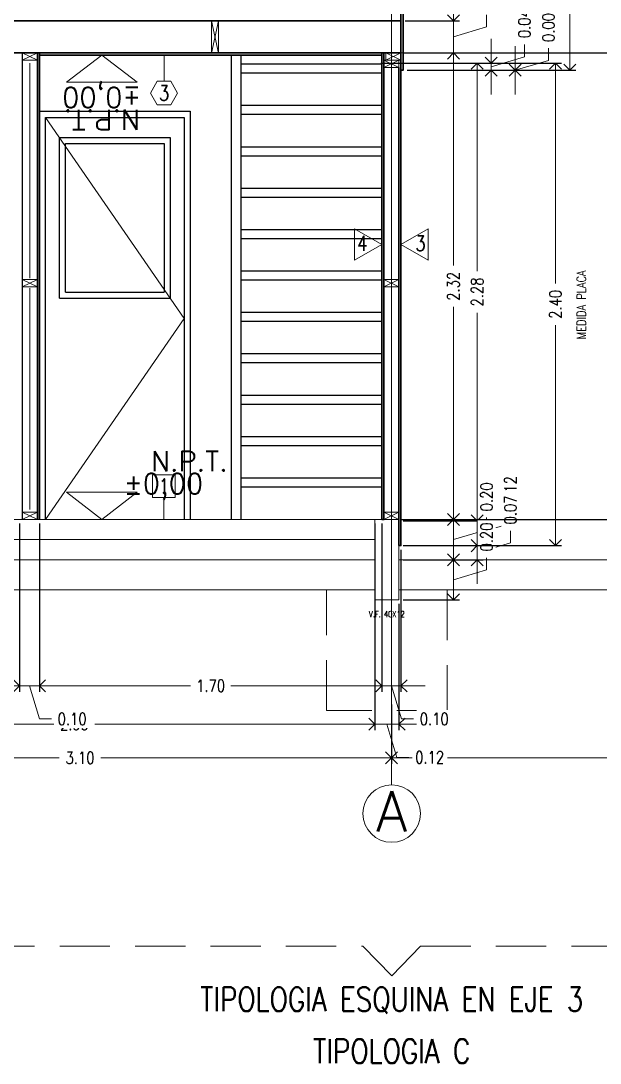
# Model space of a CAD drawing. Header units: inches. Extents: x 10.8 to 60.4, y 12.2 to 79.7.
# Drawn here: x 27.7 to 30.58, y 69.45 to 74.64 of the extents above; entities that cross this region are included whole.
import ezdxf
from ezdxf.enums import TextEntityAlignment as Align

# ---------------------------------------------------------------- set-up
doc = ezdxf.new("R2010")
doc.units = ezdxf.units.IN
doc.header["$MEASUREMENT"] = 0
doc.linetypes.add('HIDDEN', pattern=[0.375, 0.25, -0.125])
doc.layers.get('DEFPOINTS').update_dxf_attribs({"color": 210})
doc.layers.add('_AUX', color=210, linetype='Continuous', lineweight=18, plot=False)
for name, color, linetype, lineweight in [('A-ANNO-DIMS', 3, 'Continuous', 18), ('A-ANNO-SYMB', 3, 'Continuous', 18), ('A-ANNO-TEXT', 3, 'Continuous', 18), ('A-DETL-MCUT', 4, 'Continuous', 25), ('A-ELEV-IDEN', 3, 'Continuous', 18), ('A-ELEV-MBE1', 7, 'Continuous', 35), ('A-ELEV-MBE2', 4, 'Continuous', 25), ('A-SECT-MCUT', 7, 'Continuous', 35), ('A-WALL-PATT', 8, 'Continuous', 18), ('A-WALL-STUD', 3, 'Continuous', 18)]:
    doc.layers.add(name, color=color, linetype=linetype, lineweight=lineweight)
doc.styles.add('E-ROMANS', font='romans.shx', dxfattribs={"width": 0.8})
doc.dimstyles.new('E-0050_ARW_12', dxfattribs={"dimscale": 0.001, "dimtxt": 60, "dimasz": 60, "dimexe": 30, "dimexo": 20, "dimgap": 30, "dimtad": 0, "dimzin": 0, "dimdsep": 46, "dimtxsty": 'E-ROMANS', "dimblk": 'OPEN90', "dimcen": 30, "dimclrd": 256, "dimclre": 256, "dimclrt": 256, "dimadec": 0, "dimazin": 0, "dimtfac": 1, "dimtmove": 1, "dimatfit": 3, "dimldrblk": 'OPEN90', "dimfxl": 1, "dimtfill": 1, "dimtolj": 1, "dimtzin": 0, "dimlwd": -1, "dimarcsym": 0})

# ---------------------------------------------------------------- blocks, each defined once
blk = doc.blocks.new('_Open90')
at = {"color": 0, "linetype": 'ByBlock', "lineweight": -2}
for p, q in [((0, 0), (-1, 0)), ((-0.5, 0.5), (0, 0)), ((0, 0), (-0.5, -0.5))]:
    blk.add_line(p, q, dxfattribs=at)
blk = doc.blocks.new('*D1586')
at = {"layer": 'A-ANNO-DIMS', "lineweight": -2, "transparency": 16777216}
for p, q in [((26.4495, 71.2361), (26.4495, 70.9409)), ((29.5463, 71.2361), (29.5463, 70.9409))]:
    blk.add_line(p, q, dxfattribs=at)
at = {"layer": 'A-ANNO-DIMS', "transparency": 16777216}
for p, q in [((26.5095, 70.9709), (27.8948, 70.9709)), ((29.4863, 70.9709), (28.101, 70.9709))]:
    blk.add_line(p, q, dxfattribs=at)
at = {"layer": 'DEFPOINTS', "color": 0, "transparency": 16777216}
for p in [(26.4495, 71.2561), (29.5463, 71.2561), (29.5463, 70.9709)]:
    blk.add_point(p, dxfattribs=at)
at = {"layer": 'A-ANNO-DIMS', "transparency": 16777216, "xscale": 0.06, "yscale": 0.06, "zscale": 0.06, "rotation": 180}
blk.add_blockref('_Open90', (26.4495, 70.9709), dxfattribs=at)
at = {"layer": 'A-ANNO-DIMS', "transparency": 16777216, "xscale": 0.06, "yscale": 0.06, "zscale": 0.06}
blk.add_blockref('_Open90', (29.5463, 70.9709), dxfattribs=at)
at = {"layer": 'A-ANNO-DIMS', "transparency": 16777216, "insert": (27.9979, 70.9709), "char_height": 0.06, "attachment_point": 5, "style": 'E-ROMANS', "bg_fill": 3, "box_fill_scale": 1.25, "bg_fill_color": 256, "bg_fill_true_color": 13158600, "bg_fill_transparency": 0}
blk.add_mtext('\\A1;3.10', dxfattribs=at)
blk = doc.blocks.new('*D1587')
at = {"layer": 'A-ANNO-DIMS', "lineweight": -2, "transparency": 16777216}
for p, q in [((29.5463, 71.2361), (29.5463, 70.9409)), ((32.6433, 71.2361), (32.6433, 70.9409))]:
    blk.add_line(p, q, dxfattribs=at)
at = {"layer": 'A-ANNO-DIMS', "transparency": 16777216}
for p, q in [((29.6063, 70.9709), (30.9916, 70.9709)), ((32.5833, 70.9709), (31.1979, 70.9709))]:
    blk.add_line(p, q, dxfattribs=at)
at = {"layer": 'DEFPOINTS', "color": 0, "transparency": 16777216}
for p in [(29.5463, 71.2561), (32.6433, 71.2561), (32.6433, 70.9709)]:
    blk.add_point(p, dxfattribs=at)
at = {"layer": 'A-ANNO-DIMS', "transparency": 16777216, "xscale": 0.06, "yscale": 0.06, "zscale": 0.06, "rotation": 180}
blk.add_blockref('_Open90', (29.5463, 70.9709), dxfattribs=at)
at = {"layer": 'A-ANNO-DIMS', "transparency": 16777216, "xscale": 0.06, "yscale": 0.06, "zscale": 0.06}
blk.add_blockref('_Open90', (32.6433, 70.9709), dxfattribs=at)
at = {"layer": 'A-ANNO-DIMS', "transparency": 16777216, "insert": (31.0948, 70.9709), "char_height": 0.06, "attachment_point": 5, "style": 'E-ROMANS', "bg_fill": 3, "box_fill_scale": 1.25, "bg_fill_color": 256, "bg_fill_true_color": 13158600, "bg_fill_transparency": 0}
blk.add_mtext('\\A1;3.10', dxfattribs=at)
blk = doc.blocks.new('*D1558')
at = {"layer": 'A-ANNO-DIMS', "transparency": 16777216}
for p, q in [((29.9727, 72.2091), (29.9727, 72.2691)), ((30.1377, 72.1371), (30.1377, 72.1971)), ((29.9727, 72.1491), (29.9727, 72.0261)), ((29.9727, 72.1491), (29.9727, 72.0261)), ((29.9727, 72.0876), (30.1377, 72.1371)), ((29.9727, 71.9661), (29.9727, 71.9061))]:
    blk.add_line(p, q, dxfattribs=at)
at = {"layer": 'A-ANNO-DIMS', "lineweight": -2, "transparency": 16777216}
for p, q in [((29.6038, 72.1491), (30.0027, 72.1491)), ((29.6038, 72.0261), (30.0027, 72.0261))]:
    blk.add_line(p, q, dxfattribs=at)
at = {"layer": 'DEFPOINTS', "color": 0, "transparency": 16777216}
for p in [(29.5838, 72.1491), (29.5838, 72.0261), (29.9727, 72.0261)]:
    blk.add_point(p, dxfattribs=at)
at = {"layer": 'A-ANNO-DIMS', "transparency": 16777216, "xscale": 0.06, "yscale": 0.06, "zscale": 0.06}
for p, rotation in [((29.9727, 72.1491), 270), ((29.9727, 72.0261), 90)]:
    blk.add_blockref('_Open90', p, dxfattribs=dict(at, rotation=rotation))
at = {"layer": 'A-ANNO-DIMS', "transparency": 16777216, "insert": (30.1377, 72.3003), "char_height": 0.06, "attachment_point": 5, "rotation": 90, "style": 'E-ROMANS', "bg_fill": 3, "box_fill_scale": 1.25, "bg_fill_color": 256, "bg_fill_true_color": 13158600, "bg_fill_transparency": 0}
blk.add_mtext('\\A1;0.12', dxfattribs=at)
blk = doc.blocks.new('*D1559')
at = {"layer": 'A-ANNO-DIMS', "lineweight": -2, "transparency": 16777216}
for p, q in [((29.6138, 74.4761), (29.8846, 74.4761)), ((29.6038, 72.1561), (29.8846, 72.1561))]:
    blk.add_line(p, q, dxfattribs=at)
at = {"layer": 'A-ANNO-DIMS', "transparency": 16777216}
for p, q in [((29.8546, 74.4161), (29.8546, 73.4193)), ((29.8546, 72.2161), (29.8546, 73.213))]:
    blk.add_line(p, q, dxfattribs=at)
at = {"layer": 'DEFPOINTS', "color": 0, "transparency": 16777216}
for p in [(29.5938, 74.4761), (29.5838, 72.1561), (29.8546, 72.1561)]:
    blk.add_point(p, dxfattribs=at)
at = {"layer": 'A-ANNO-DIMS', "transparency": 16777216, "xscale": 0.06, "yscale": 0.06, "zscale": 0.06}
for p, rotation in [((29.8546, 74.4761), 90), ((29.8546, 72.1561), 270)]:
    blk.add_blockref('_Open90', p, dxfattribs=dict(at, rotation=rotation))
at = {"layer": 'A-ANNO-DIMS', "transparency": 16777216, "insert": (29.8546, 73.3161), "char_height": 0.06, "attachment_point": 5, "rotation": 90, "style": 'E-ROMANS', "bg_fill": 3, "box_fill_scale": 1.25, "bg_fill_color": 256, "bg_fill_true_color": 13158600, "bg_fill_transparency": 0}
blk.add_mtext('\\A1;2.32', dxfattribs=at)
blk = doc.blocks.new('*D1560')
at = {"layer": 'A-ANNO-DIMS', "transparency": 16777216}
for p, q in [((29.8546, 74.6961), (29.8546, 74.7561)), ((30.0196, 74.6056), (30.0196, 74.6656)), ((29.8546, 74.4761), (29.8546, 74.6361)), ((29.8546, 74.4761), (29.8546, 74.6361)), ((29.8546, 74.5561), (30.0196, 74.6056)), ((29.8546, 74.4161), (29.8546, 74.3561))]:
    blk.add_line(p, q, dxfattribs=at)
at = {"layer": 'A-ANNO-DIMS', "lineweight": -2, "transparency": 16777216}
for p, q in [((29.6138, 74.6361), (29.8846, 74.6361)), ((29.6138, 74.4761), (29.8846, 74.4761))]:
    blk.add_line(p, q, dxfattribs=at)
at = {"layer": 'DEFPOINTS', "color": 0, "transparency": 16777216}
for p in [(29.5938, 74.6361), (29.8546, 74.6361), (29.5938, 74.4761)]:
    blk.add_point(p, dxfattribs=at)
at = {"layer": 'A-ANNO-DIMS', "transparency": 16777216, "xscale": 0.06, "yscale": 0.06, "zscale": 0.06}
for p, rotation in [((29.8546, 74.6361), 270), ((29.8546, 74.4761), 90)]:
    blk.add_blockref('_Open90', p, dxfattribs=dict(at, rotation=rotation))
at = {"layer": 'A-ANNO-DIMS', "transparency": 16777216, "insert": (30.0196, 74.7688), "char_height": 0.06, "attachment_point": 5, "rotation": 90, "style": 'E-ROMANS', "bg_fill": 3, "box_fill_scale": 1.25, "bg_fill_color": 256, "bg_fill_true_color": 13158600, "bg_fill_transparency": 0}
blk.add_mtext('\\A1;0.16', dxfattribs=at)
blk = doc.blocks.new('*D1562')
at = {"layer": 'A-ANNO-DIMS', "lineweight": -2, "transparency": 16777216}
for p, q in [((29.8221, 74.4261), (30.0027, 74.4261)), ((29.6038, 72.1491), (30.0027, 72.1491))]:
    blk.add_line(p, q, dxfattribs=at)
at = {"layer": 'A-ANNO-DIMS', "transparency": 16777216}
for p, q in [((29.9727, 74.3661), (29.9727, 73.3908)), ((29.9727, 72.2091), (29.9727, 73.1845))]:
    blk.add_line(p, q, dxfattribs=at)
at = {"layer": 'DEFPOINTS', "color": 0, "transparency": 16777216}
for p in [(29.8021, 74.4261), (29.9727, 74.4261), (29.5838, 72.1491)]:
    blk.add_point(p, dxfattribs=at)
at = {"layer": 'A-ANNO-DIMS', "transparency": 16777216, "xscale": 0.06, "yscale": 0.06, "zscale": 0.06}
for p, rotation in [((29.9727, 74.4261), 90), ((29.9727, 72.1491), 270)]:
    blk.add_blockref('_Open90', p, dxfattribs=dict(at, rotation=rotation))
at = {"layer": 'A-ANNO-DIMS', "transparency": 16777216, "insert": (29.9727, 73.2876), "char_height": 0.06, "attachment_point": 5, "rotation": 90, "style": 'E-ROMANS', "bg_fill": 3, "box_fill_scale": 1.25, "bg_fill_color": 256, "bg_fill_true_color": 13158600, "bg_fill_transparency": 0}
blk.add_mtext('\\A1;2.28', dxfattribs=at)
blk = doc.blocks.new('*D1619')
at = {"layer": 'A-ANNO-DIMS', "transparency": 16777216}
for p, q in [((30.162, 74.4501), (30.162, 74.5101)), ((30.327, 74.4396), (30.327, 74.4996)), ((30.162, 74.3901), (30.327, 74.4396)), ((30.162, 74.3301), (30.162, 74.2701))]:
    blk.add_line(p, q, dxfattribs=at)
at = {"layer": 'A-ANNO-DIMS', "lineweight": -2, "transparency": 16777216}
blk.add_line((29.6238, 74.3901), (30.192, 74.3901), dxfattribs=at)
blk.add_line((29.6238, 74.3901), (30.192, 74.3901), dxfattribs=at)
at = {"layer": 'DEFPOINTS', "color": 0, "transparency": 16777216}
for p in [(29.6038, 74.3901), (29.6038, 74.3901), (30.162, 74.3901)]:
    blk.add_point(p, dxfattribs=at)
at = {"layer": 'A-ANNO-DIMS', "transparency": 16777216, "xscale": 0.06, "yscale": 0.06, "zscale": 0.06}
for rotation in [270, 90]:
    blk.add_blockref('_Open90', (30.162, 74.3901), dxfattribs=dict(at, rotation=rotation))
at = {"layer": 'A-ANNO-DIMS', "transparency": 16777216, "insert": (30.327, 74.6028), "char_height": 0.06, "attachment_point": 5, "rotation": 90, "style": 'E-ROMANS', "bg_fill": 3, "box_fill_scale": 1.25, "bg_fill_color": 256, "bg_fill_true_color": 13158600, "bg_fill_transparency": 0}
blk.add_mtext('\\A1;0.00', dxfattribs=at)
blk = doc.blocks.new('*D1563')
at = {"layer": 'A-ANNO-DIMS', "transparency": 16777216}
for p, q in [((30.0423, 74.4861), (30.0423, 74.5461)), ((30.2073, 74.4576), (30.2073, 74.5176)), ((30.0423, 74.4081), (30.2073, 74.4576)), ((30.0423, 74.3901), (30.0423, 74.4261)), ((30.0423, 74.3901), (30.0423, 74.4261)), ((30.0423, 74.3301), (30.0423, 74.2701))]:
    blk.add_line(p, q, dxfattribs=at)
at = {"layer": 'A-ANNO-DIMS', "lineweight": -2, "transparency": 16777216}
for p, q in [((29.6238, 74.4261), (30.0723, 74.4261)), ((29.6238, 74.3901), (30.0723, 74.3901))]:
    blk.add_line(p, q, dxfattribs=at)
at = {"layer": 'DEFPOINTS', "color": 0, "transparency": 16777216}
for p in [(29.6038, 74.4261), (29.6038, 74.3901), (30.0423, 74.4261)]:
    blk.add_point(p, dxfattribs=at)
at = {"layer": 'A-ANNO-DIMS', "transparency": 16777216, "xscale": 0.06, "yscale": 0.06, "zscale": 0.06}
for p, rotation in [((30.0423, 74.4261), 270), ((30.0423, 74.3901), 90)]:
    blk.add_blockref('_Open90', p, dxfattribs=dict(at, rotation=rotation))
at = {"layer": 'A-ANNO-DIMS', "transparency": 16777216, "insert": (30.2073, 74.6219), "char_height": 0.06, "attachment_point": 5, "rotation": 90, "style": 'E-ROMANS', "bg_fill": 3, "box_fill_scale": 1.25, "bg_fill_color": 256, "bg_fill_true_color": 13158600, "bg_fill_transparency": 0}
blk.add_mtext('\\A1;0.04', dxfattribs=at)
blk = doc.blocks.new('*D1620')
at = {"layer": 'A-ANNO-DIMS', "transparency": 16777216}
for p, q in [((29.9727, 72.0861), (29.9727, 72.1461)), ((30.1377, 72.0406), (30.1377, 72.1006)), ((29.9727, 71.9911), (30.1377, 72.0406)), ((29.9727, 72.0261), (29.9727, 71.9561)), ((29.9727, 72.0261), (29.9727, 71.9561)), ((29.9727, 71.8961), (29.9727, 71.8361))]:
    blk.add_line(p, q, dxfattribs=at)
at = {"layer": 'A-ANNO-DIMS', "lineweight": -2, "transparency": 16777216}
for p, q in [((29.6038, 72.0261), (30.0027, 72.0261)), ((29.6038, 71.9561), (30.0027, 71.9561))]:
    blk.add_line(p, q, dxfattribs=at)
at = {"layer": 'DEFPOINTS', "color": 0, "transparency": 16777216}
for p in [(29.5838, 72.0261), (29.5838, 71.9561), (29.9727, 71.9561)]:
    blk.add_point(p, dxfattribs=at)
at = {"layer": 'A-ANNO-DIMS', "transparency": 16777216, "xscale": 0.06, "yscale": 0.06, "zscale": 0.06}
for p, rotation in [((29.9727, 72.0261), 270), ((29.9727, 71.9561), 90)]:
    blk.add_blockref('_Open90', p, dxfattribs=dict(at, rotation=rotation))
at = {"layer": 'A-ANNO-DIMS', "transparency": 16777216, "insert": (30.1377, 72.2038), "char_height": 0.06, "attachment_point": 5, "rotation": 90, "style": 'E-ROMANS', "bg_fill": 3, "box_fill_scale": 1.25, "bg_fill_color": 256, "bg_fill_true_color": 13158600, "bg_fill_transparency": 0}
blk.add_mtext('\\A1;0.07', dxfattribs=at)
blk = doc.blocks.new('*D1621')
at = {"layer": 'A-ANNO-DIMS', "lineweight": -2, "transparency": 16777216}
for p, q in [((29.6038, 72.1561), (29.8846, 72.1561)), ((29.6038, 71.9561), (29.8846, 71.9561))]:
    blk.add_line(p, q, dxfattribs=at)
at = {"layer": 'A-ANNO-DIMS', "transparency": 16777216}
for p, q in [((30.0196, 72.1056), (30.0196, 72.1656)), ((29.8546, 72.0561), (30.0196, 72.1056)), ((29.8546, 72.0961), (29.8546, 72.0161))]:
    blk.add_line(p, q, dxfattribs=at)
at = {"layer": 'DEFPOINTS', "color": 0, "transparency": 16777216}
for p in [(29.5838, 72.1561), (29.5838, 71.9561), (29.8546, 71.9561)]:
    blk.add_point(p, dxfattribs=at)
at = {"layer": 'A-ANNO-DIMS', "transparency": 16777216, "xscale": 0.06, "yscale": 0.06, "zscale": 0.06}
for p, rotation in [((29.8546, 72.1561), 90), ((29.8546, 71.9561), 270)]:
    blk.add_blockref('_Open90', p, dxfattribs=dict(at, rotation=rotation))
at = {"layer": 'A-ANNO-DIMS', "transparency": 16777216, "insert": (30.0196, 72.2688), "char_height": 0.06, "attachment_point": 5, "rotation": 90, "style": 'E-ROMANS', "bg_fill": 3, "box_fill_scale": 1.25, "bg_fill_color": 256, "bg_fill_true_color": 13158600, "bg_fill_transparency": 0}
blk.add_mtext('\\A1;0.20', dxfattribs=at)
blk = doc.blocks.new('*D1622')
at = {"layer": 'A-ANNO-DIMS', "lineweight": -2, "transparency": 16777216}
for p, q in [((29.6038, 71.9561), (29.8846, 71.9561)), ((29.6038, 71.7561), (29.8846, 71.7561))]:
    blk.add_line(p, q, dxfattribs=at)
at = {"layer": 'A-ANNO-DIMS', "transparency": 16777216}
for p, q in [((30.0196, 71.9056), (30.0196, 71.9656)), ((29.8546, 71.8561), (30.0196, 71.9056)), ((29.8546, 71.8961), (29.8546, 71.8161))]:
    blk.add_line(p, q, dxfattribs=at)
at = {"layer": 'DEFPOINTS', "color": 0, "transparency": 16777216}
for p in [(29.5838, 71.9561), (29.5838, 71.7561), (29.8546, 71.7561)]:
    blk.add_point(p, dxfattribs=at)
at = {"layer": 'A-ANNO-DIMS', "transparency": 16777216, "xscale": 0.06, "yscale": 0.06, "zscale": 0.06}
for p, rotation in [((29.8546, 71.9561), 90), ((29.8546, 71.7561), 270)]:
    blk.add_blockref('_Open90', p, dxfattribs=dict(at, rotation=rotation))
at = {"layer": 'A-ANNO-DIMS', "transparency": 16777216, "insert": (30.0196, 72.0688), "char_height": 0.06, "attachment_point": 5, "rotation": 90, "style": 'E-ROMANS', "bg_fill": 3, "box_fill_scale": 1.25, "bg_fill_color": 256, "bg_fill_true_color": 13158600, "bg_fill_transparency": 0}
blk.add_mtext('\\A1;0.20', dxfattribs=at)
blk = doc.blocks.new('*D1564')
at = {"layer": 'A-ANNO-DIMS', "lineweight": -2, "transparency": 16777216}
for p, q in [((29.6238, 76.8161), (30.4628, 76.8161)), ((29.6238, 74.3901), (30.4628, 74.3901))]:
    blk.add_line(p, q, dxfattribs=at)
at = {"layer": 'A-ANNO-DIMS', "transparency": 16777216}
for p, q in [((30.4328, 76.7561), (30.4328, 75.7063)), ((30.4328, 74.4501), (30.4328, 75.5))]:
    blk.add_line(p, q, dxfattribs=at)
at = {"layer": 'DEFPOINTS', "color": 0, "transparency": 16777216}
for p in [(29.6038, 76.8161), (30.4328, 76.8161), (29.6038, 74.3901)]:
    blk.add_point(p, dxfattribs=at)
at = {"layer": 'A-ANNO-DIMS', "transparency": 16777216, "xscale": 0.06, "yscale": 0.06, "zscale": 0.06}
for p, rotation in [((30.4328, 76.8161), 90), ((30.4328, 74.3901), 270)]:
    blk.add_blockref('_Open90', p, dxfattribs=dict(at, rotation=rotation))
at = {"layer": 'A-ANNO-DIMS', "transparency": 16777216, "insert": (30.4328, 75.6031), "char_height": 0.06, "attachment_point": 5, "rotation": 90, "style": 'E-ROMANS', "bg_fill": 3, "box_fill_scale": 1.25, "bg_fill_color": 256, "bg_fill_true_color": 13158600, "bg_fill_transparency": 0}
blk.add_mtext('\\A1;2.43', dxfattribs=at)
blk = doc.blocks.new('*D1565')
at = {"layer": 'A-ANNO-DIMS', "lineweight": -2, "transparency": 16777216}
for p, q in [((29.493, 74.4261), (30.3918, 74.4261)), ((29.6038, 72.0261), (30.3918, 72.0261))]:
    blk.add_line(p, q, dxfattribs=at)
at = {"layer": 'A-ANNO-DIMS', "transparency": 16777216}
for p, q in [((30.3618, 74.3661), (30.3618, 73.3293)), ((30.3618, 72.0861), (30.3618, 73.123))]:
    blk.add_line(p, q, dxfattribs=at)
at = {"layer": 'DEFPOINTS', "color": 0, "transparency": 16777216}
for p in [(29.473, 74.4261), (29.5838, 72.0261), (30.3618, 72.0261)]:
    blk.add_point(p, dxfattribs=at)
at = {"layer": 'A-ANNO-DIMS', "transparency": 16777216, "xscale": 0.06, "yscale": 0.06, "zscale": 0.06}
for p, rotation in [((30.3618, 74.4261), 90), ((30.3618, 72.0261), 270)]:
    blk.add_blockref('_Open90', p, dxfattribs=dict(at, rotation=rotation))
at = {"layer": 'A-ANNO-DIMS', "transparency": 16777216, "insert": (30.3618, 73.2261), "char_height": 0.06, "attachment_point": 5, "rotation": 90, "style": 'E-ROMANS', "bg_fill": 3, "box_fill_scale": 1.25, "bg_fill_color": 256, "bg_fill_true_color": 13158600, "bg_fill_transparency": 0}
blk.add_mtext('\\A1;2.40', dxfattribs=at)
blk = doc.blocks.new('*D1630')
at = {"layer": 'A-ANNO-DIMS', "lineweight": -2, "transparency": 16777216}
for p, q in [((29.4638, 72.1361), (29.4638, 71.1084)), ((26.4768, 71.7361), (26.4768, 71.1084))]:
    blk.add_line(p, q, dxfattribs=at)
at = {"layer": 'A-ANNO-DIMS', "transparency": 16777216}
for p, q in [((26.5368, 71.1384), (27.8683, 71.1384)), ((29.4038, 71.1384), (28.0723, 71.1384))]:
    blk.add_line(p, q, dxfattribs=at)
at = {"layer": 'DEFPOINTS', "color": 0, "transparency": 16777216}
for p in [(29.4638, 72.1561), (26.4768, 71.7561), (29.4638, 71.1384)]:
    blk.add_point(p, dxfattribs=at)
at = {"layer": 'A-ANNO-DIMS', "transparency": 16777216, "xscale": 0.06, "yscale": 0.06, "zscale": 0.06, "rotation": 180}
blk.add_blockref('_Open90', (26.4768, 71.1384), dxfattribs=at)
at = {"layer": 'A-ANNO-DIMS', "transparency": 16777216, "xscale": 0.06, "yscale": 0.06, "zscale": 0.06}
blk.add_blockref('_Open90', (29.4638, 71.1384), dxfattribs=at)
at = {"layer": 'A-ANNO-DIMS', "transparency": 16777216, "insert": (27.9703, 71.1384), "char_height": 0.06, "attachment_point": 5, "style": 'E-ROMANS', "bg_fill": 3, "box_fill_scale": 1.25, "bg_fill_color": 256, "bg_fill_true_color": 13158600, "bg_fill_transparency": 0}
blk.add_mtext('\\A1;2.99', dxfattribs=at)
blk = doc.blocks.new('*D1631')
at = {"layer": 'A-ANNO-DIMS', "lineweight": -2, "transparency": 16777216}
for p, q in [((29.4638, 72.1361), (29.4638, 71.1084)), ((29.5838, 71.7361), (29.5838, 71.1084))]:
    blk.add_line(p, q, dxfattribs=at)
at = {"layer": 'A-ANNO-DIMS', "transparency": 16777216}
for p, q in [((29.4038, 71.1384), (29.3438, 71.1384)), ((29.4638, 71.1384), (29.5838, 71.1384)), ((29.4638, 71.1384), (29.5838, 71.1384)), ((29.5238, 71.1384), (29.5733, 70.9734)), ((29.6438, 71.1384), (29.7038, 71.1384)), ((29.5733, 70.9734), (29.6333, 70.9734))]:
    blk.add_line(p, q, dxfattribs=at)
at = {"layer": 'DEFPOINTS', "color": 0, "transparency": 16777216}
for p in [(29.4638, 72.1561), (29.5838, 71.7561), (29.5838, 71.1384)]:
    blk.add_point(p, dxfattribs=at)
at = {"layer": 'A-ANNO-DIMS', "transparency": 16777216, "xscale": 0.06, "yscale": 0.06, "zscale": 0.06}
blk.add_blockref('_Open90', (29.4638, 71.1384), dxfattribs=at)
at = {"layer": 'A-ANNO-DIMS', "transparency": 16777216, "xscale": 0.06, "yscale": 0.06, "zscale": 0.06, "rotation": 180}
blk.add_blockref('_Open90', (29.5838, 71.1384), dxfattribs=at)
at = {"layer": 'A-ANNO-DIMS', "transparency": 16777216, "insert": (29.7364, 70.9734), "char_height": 0.06, "attachment_point": 5, "style": 'E-ROMANS', "bg_fill": 3, "box_fill_scale": 1.25, "bg_fill_color": 256, "bg_fill_true_color": 13158600, "bg_fill_transparency": 0}
blk.add_mtext('\\A1;0.12', dxfattribs=at)
blk = doc.blocks.new('*D1633')
at = {"layer": 'A-ANNO-DIMS', "lineweight": -2, "transparency": 16777216}
for p, q in [((27.6966, 72.1361), (27.6966, 71.2994)), ((27.7958, 72.1361), (27.7958, 71.2994))]:
    blk.add_line(p, q, dxfattribs=at)
at = {"layer": 'A-ANNO-DIMS', "transparency": 16777216}
for p, q in [((27.6366, 71.3294), (27.5766, 71.3294)), ((27.6966, 71.3294), (27.7958, 71.3294)), ((27.6966, 71.3294), (27.7958, 71.3294)), ((27.7462, 71.3294), (27.7957, 71.1644)), ((27.8558, 71.3294), (27.9158, 71.3294)), ((27.7957, 71.1644), (27.8557, 71.1644))]:
    blk.add_line(p, q, dxfattribs=at)
at = {"layer": 'DEFPOINTS', "color": 0, "transparency": 16777216}
for p in [(27.6966, 72.1561), (27.7958, 72.1561), (27.7958, 71.3294)]:
    blk.add_point(p, dxfattribs=at)
at = {"layer": 'A-ANNO-DIMS', "transparency": 16777216, "xscale": 0.06, "yscale": 0.06, "zscale": 0.06}
blk.add_blockref('_Open90', (27.6966, 71.3294), dxfattribs=at)
at = {"layer": 'A-ANNO-DIMS', "transparency": 16777216, "xscale": 0.06, "yscale": 0.06, "zscale": 0.06, "rotation": 180}
blk.add_blockref('_Open90', (27.7958, 71.3294), dxfattribs=at)
at = {"layer": 'A-ANNO-DIMS', "transparency": 16777216, "insert": (27.9588, 71.1644), "char_height": 0.06, "attachment_point": 5, "style": 'E-ROMANS', "bg_fill": 3, "box_fill_scale": 1.25, "bg_fill_color": 256, "bg_fill_true_color": 13158600, "bg_fill_transparency": 0}
blk.add_mtext('\\A1;0.10', dxfattribs=at)
blk = doc.blocks.new('*D1634')
at = {"layer": 'A-ANNO-DIMS', "lineweight": -2, "transparency": 16777216}
for p, q in [((27.7958, 72.1361), (27.7958, 71.2994)), ((29.4988, 72.1361), (29.4988, 71.2994))]:
    blk.add_line(p, q, dxfattribs=at)
at = {"layer": 'A-ANNO-DIMS', "transparency": 16777216}
for p, q in [((27.8558, 71.3294), (28.5476, 71.3294)), ((29.4388, 71.3294), (28.747, 71.3294))]:
    blk.add_line(p, q, dxfattribs=at)
at = {"layer": 'DEFPOINTS', "color": 0, "transparency": 16777216}
for p in [(27.7958, 72.1561), (29.4988, 72.1561), (29.4988, 71.3294)]:
    blk.add_point(p, dxfattribs=at)
at = {"layer": 'A-ANNO-DIMS', "transparency": 16777216, "xscale": 0.06, "yscale": 0.06, "zscale": 0.06, "rotation": 180}
blk.add_blockref('_Open90', (27.7958, 71.3294), dxfattribs=at)
at = {"layer": 'A-ANNO-DIMS', "transparency": 16777216, "xscale": 0.06, "yscale": 0.06, "zscale": 0.06}
blk.add_blockref('_Open90', (29.4988, 71.3294), dxfattribs=at)
at = {"layer": 'A-ANNO-DIMS', "transparency": 16777216, "insert": (28.6473, 71.3294), "char_height": 0.06, "attachment_point": 5, "style": 'E-ROMANS', "bg_fill": 3, "box_fill_scale": 1.25, "bg_fill_color": 256, "bg_fill_true_color": 13158600, "bg_fill_transparency": 0}
blk.add_mtext('\\A1;1.70', dxfattribs=at)
blk = doc.blocks.new('*D1635')
at = {"layer": 'A-ANNO-DIMS', "lineweight": -2, "transparency": 16777216}
for p, q in [((29.4988, 72.1361), (29.4988, 71.2994)), ((29.5938, 72.0061), (29.5938, 71.2994))]:
    blk.add_line(p, q, dxfattribs=at)
at = {"layer": 'A-ANNO-DIMS', "transparency": 16777216}
for p, q in [((29.4388, 71.3294), (29.3788, 71.3294)), ((29.4988, 71.3294), (29.5938, 71.3294)), ((29.4988, 71.3294), (29.5938, 71.3294)), ((29.5463, 71.3294), (29.5958, 71.1644)), ((29.6538, 71.3294), (29.7138, 71.3294)), ((29.5958, 71.1644), (29.6558, 71.1644))]:
    blk.add_line(p, q, dxfattribs=at)
at = {"layer": 'DEFPOINTS', "color": 0, "transparency": 16777216}
for p in [(29.4988, 72.1561), (29.5938, 72.0261), (29.5938, 71.3294)]:
    blk.add_point(p, dxfattribs=at)
at = {"layer": 'A-ANNO-DIMS', "transparency": 16777216, "xscale": 0.06, "yscale": 0.06, "zscale": 0.06}
blk.add_blockref('_Open90', (29.4988, 71.3294), dxfattribs=at)
at = {"layer": 'A-ANNO-DIMS', "transparency": 16777216, "xscale": 0.06, "yscale": 0.06, "zscale": 0.06, "rotation": 180}
blk.add_blockref('_Open90', (29.5938, 71.3294), dxfattribs=at)
at = {"layer": 'A-ANNO-DIMS', "transparency": 16777216, "insert": (29.7589, 71.1644), "char_height": 0.06, "attachment_point": 5, "style": 'E-ROMANS', "bg_fill": 3, "box_fill_scale": 1.25, "bg_fill_color": 256, "bg_fill_true_color": 13158600, "bg_fill_transparency": 0}
blk.add_mtext('\\A1;0.10', dxfattribs=at)

msp = doc.modelspace()

# ---------------------------------------------------------------- linework, layer by layer
at = {"layer": 'A-ANNO-SYMB'}
for p, q in [((29.5463, 79.0381), (29.5463, 70.8368)), ((29.4638, 72.1561), (26.4768, 72.1561)), ((29.4638, 72.0561), (26.4768, 72.0561)), ((26.4768, 71.9561), (29.4638, 71.9561)), ((29.5838, 71.9561), (32.5608, 71.9561))]:
    msp.add_line(p, q, dxfattribs=at)
for points in [[(27.9299, 74.3303), (28.106, 74.4661), (28.282, 74.3303)], [(27.9299, 74.3303), (28.282, 74.3303)], [(27.9299, 72.292), (28.282, 72.292)]]:
    msp.add_lwpolyline(points, dxfattribs=at)
msp.add_circle((29.5478, 70.6938), 0.143, dxfattribs=at)
at = {"layer": 'A-ANNO-TEXT'}
msp.add_line((28.4157, 74.3353), (28.4157, 74.4661), dxfattribs=at)
for points in [[(28.4494, 74.2186), (28.483, 74.2769), (28.4494, 74.3353), (28.382, 74.3353), (28.3484, 74.2769), (28.382, 74.2186)], [(28.3586, 72.3778), (28.4711, 72.3778), (28.4711, 72.2653), (28.3586, 72.2653)]]:
    msp.add_lwpolyline(points, close=True, dxfattribs=at)
at = {"layer": 'A-ANNO-TEXT', "linetype": 'HIDDEN'}
msp.add_lwpolyline([(26.3968, 70.5016), (26.3968, 70.0346), (29.4048, 70.0346), (29.5478, 69.8864), (29.6909, 70.0346), (32.6958, 70.0346), (32.6958, 70.5016)], dxfattribs=at)
at = {"layer": 'A-DETL-MCUT'}
msp.add_line((27.7108, 74.4761), (27.7108, 72.1561), dxfattribs=at)
at = {"layer": 'A-ELEV-IDEN'}
msp.add_lwpolyline([(27.8258, 74.1561), (28.5158, 73.1561), (27.8258, 72.1561)], dxfattribs=at)
at = {"layer": 'A-ELEV-MBE1'}
msp.add_line((27.7958, 74.4661), (29.4988, 74.4661), dxfattribs=at)
msp.add_lwpolyline([(26.4868, 74.4761), (29.5938, 74.4761), (29.5938, 74.6361), (26.4868, 74.6361), (26.4868, 74.6361)], dxfattribs=at)
at = {"layer": 'A-ELEV-MBE2'}
for p, q in [((28.7488, 74.4661), (28.7488, 72.1561)), ((28.7988, 72.1561), (28.7988, 74.4661)), ((29.4988, 74.4203), (28.7988, 74.4203)), ((29.4988, 74.3753), (28.7988, 74.3753)), ((29.4988, 74.2145), (28.7988, 74.2145)), ((29.4988, 74.1695), (28.7988, 74.1695)), ((27.8958, 73.2561), (27.8958, 74.0561)), ((27.8958, 74.0561), (28.4458, 74.0561)), ((27.9258, 73.2861), (27.9258, 74.0261)), ((27.9258, 74.0261), (28.4158, 74.0261)), ((28.4158, 74.0261), (28.4158, 73.2861)), ((28.4458, 74.0561), (28.4458, 73.2561)), ((29.4988, 74.0086), (28.7988, 74.0086)), ((29.4988, 73.9636), (28.7988, 73.9636)), ((29.4988, 73.8028), (28.7988, 73.8028)), ((29.4988, 73.7578), (28.7988, 73.7578)), ((29.4988, 73.597), (28.7988, 73.597)), ((29.4988, 73.597), (28.7988, 73.597)), ((29.4988, 73.552), (28.7988, 73.552)), ((29.4988, 73.552), (28.7988, 73.552)), ((29.4988, 73.3911), (28.7988, 73.3911)), ((29.4988, 73.3461), (28.7988, 73.3461)), ((27.8958, 73.2561), (28.4458, 73.2561)), ((27.9258, 73.2861), (28.4158, 73.2861)), ((29.4988, 73.1853), (28.7988, 73.1853)), ((29.4988, 73.1403), (28.7988, 73.1403)), ((29.4988, 72.9795), (28.7988, 72.9795)), ((29.4988, 72.9345), (28.7988, 72.9345)), ((29.4988, 72.7736), (28.7988, 72.7736)), ((29.4988, 72.7286), (28.7988, 72.7286)), ((29.4988, 72.5678), (28.7988, 72.5678)), ((29.4988, 72.5228), (28.7988, 72.5228)), ((29.4988, 72.362), (28.7988, 72.362)), ((29.4988, 72.317), (28.7988, 72.317))]:
    msp.add_line(p, q, dxfattribs=at)
for points in [[(27.7958, 74.1861), (27.7958, 74.1861), (28.5458, 74.1861), (28.5458, 72.1561)], [(27.8258, 72.1561), (27.8258, 74.1561), (28.5158, 74.1561), (28.5158, 72.1561)]]:
    msp.add_lwpolyline(points, dxfattribs=at)
at = {"layer": 'A-SECT-MCUT'}
for p, q in [((27.7858, 74.4761), (27.7858, 72.1561)), ((27.7958, 74.4761), (27.7958, 72.1561))]:
    msp.add_line(p, q, dxfattribs=at)
for points in [[(29.5938, 76.8161), (29.5938, 74.3901), (29.6038, 74.3901), (29.6038, 76.8161)], [(29.5088, 74.4761), (29.5088, 72.1561), (29.4988, 72.1561), (29.4988, 74.4761)], [(29.5838, 74.4041), (29.5838, 72.0261), (29.5938, 72.0261), (29.5938, 74.3901)]]:
    msp.add_lwpolyline(points, dxfattribs=at)
at = {"layer": 'A-WALL-PATT', "ltscale": 0.1}
for p, q in [((27.7483, 73.3561), (27.7483, 74.4261)), ((27.7483, 72.2061), (27.7483, 73.3061))]:
    msp.add_line(p, q, dxfattribs=at)
at = {"layer": 'A-WALL-STUD'}
for p, q in [((27.7108, 74.4401), (27.7858, 74.4761)), ((27.7858, 74.4401), (27.7108, 74.4761)), ((27.7858, 73.3131), (27.7108, 73.3491)), ((27.7108, 73.3131), (27.7858, 73.3491))]:
    msp.add_line(p, q, dxfattribs=at)
for points in [[(28.6868, 74.6358), (28.6868, 74.4758), (28.6508, 74.4758), (28.6508, 74.6358), (28.6868, 74.6358)], [(28.6508, 74.6358), (28.6868, 74.4758)], [(28.6868, 74.6358), (28.6508, 74.4758)]]:
    msp.add_lwpolyline(points, dxfattribs=at)
for points in [[(27.7108, 74.4401), (27.7858, 74.4401), (27.7858, 74.4761), (27.7108, 74.4761)], [(27.7858, 73.3131), (27.7108, 73.3131), (27.7108, 73.3491), (27.7858, 73.3491)]]:
    msp.add_lwpolyline(points, close=True, dxfattribs=at)

# ---------------------------------------------------------------- texts
at = {"layer": 'A-ANNO-TEXT', "attachment_point": 5, "style": 'E-ROMANS'}
for s, insert, char_height, rotation in [('\\pi-0.45,l0.45,t0.45;3', (28.4157, 74.2769), 0.075, 0.0005), ('\\pi-0.45,l0.45,t0.45;4', (29.4019, 73.5292), 0.075, 0.0005), ('MEDIDA PLACA', (30.4903, 73.2236), 0.045, 90), ('\\pi-0.45,l0.45,t0.45;1', (28.4148, 72.3216), 0.075, 0.0005)]:
    msp.add_mtext(s, dxfattribs=dict(at, insert=insert, char_height=char_height, rotation=rotation))
for s, insert, char_height in [('\\pi-0.09,l0.09,t0.09;V.F. 40X12', (29.5238, 71.6854), 0.03), ('\\pi-0.36,l0.36,t0.36;TIPOLOGIA ESQUINA EN EJE 3', (29.5478, 69.7647), 0.12), ('\\pi-0.36,l0.36,t0.36;TIPOLOGIA C', (29.5478, 69.5126), 0.12)]:
    msp.add_mtext(s, dxfattribs=dict(at, insert=insert, char_height=char_height))
at = {"layer": 'A-ANNO-TEXT', "style": 'E-ROMANS'}
for tag, text, p in [('%%P0,00', '0.00', (28.106, 74.3349)), ('N.P.T.', 'N.', (28.106, 74.2233))]:
    msp.add_attdef(tag, text=text, height=0.1, rotation=180, dxfattribs=at).set_placement(p, align=Align.BOTTOM_CENTER)
for tag, text, p in [('N.P.T.', 'N.', (28.5413, 72.3661)), ('%%P0,00', '0.00', (28.4131, 72.2545))]:
    msp.add_attdef(tag, text=text, height=0.1, dxfattribs=at).set_placement(p, align=Align.BOTTOM_CENTER)
msp.add_attdef('A', text='0.00', height=0.2, dxfattribs=at).set_placement((29.5478, 70.7049), align=Align.MIDDLE_CENTER)

# ---------------------------------------------------------------- next in the draw order: dimensions: what is measured, and where the dimension line sits
at = {"layer": 'A-ANNO-DIMS'}
dim = msp.add_linear_dim(base=(29.9727, 72.0261), p1=(29.5838, 72.1491), p2=(29.5838, 72.0261), angle=90, dimstyle='E-0050_ARW_12', dxfattribs=at)
dim.commit()
dim.dimension.update_dxf_attribs({"geometry": '*D1558', "text_midpoint": (30.1377, 72.2271)})
dim = msp.add_linear_dim(base=(29.5463, 70.9709), p1=(26.4495, 71.2561), p2=(29.5463, 71.2561), dimstyle='E-0050_ARW_12', dxfattribs=at)
dim.commit()
dim.dimension.update_dxf_attribs({"geometry": '*D1586', "text_midpoint": (27.9979, 70.9709)})

# ---------------------------------------------------------------- next in the draw order: dimensions: what is measured, and where the dimension line sits
dim = msp.add_linear_dim(base=(29.8546, 72.1561), p1=(29.5938, 74.4761), p2=(29.5838, 72.1561), angle=90, dimstyle='E-0050_ARW_12', dxfattribs=at)
dim.commit()
dim.dimension.update_dxf_attribs({"geometry": '*D1559', "text_midpoint": (29.8546, 73.3161)})
dim = msp.add_linear_dim(base=(32.6433, 70.9709), p1=(29.5463, 71.2561), p2=(32.6433, 71.2561), dimstyle='E-0050_ARW_12', dxfattribs=at)
dim.commit()
dim.dimension.update_dxf_attribs({"geometry": '*D1587', "text_midpoint": (31.0948, 70.9709)})

# ---------------------------------------------------------------- next in the draw order: linework, layer by layer
at = {"layer": 'A-ANNO-SYMB'}
msp.add_lwpolyline([(29.5838, 72.1561), (29.4638, 72.1561), (29.4638, 71.7561), (29.5838, 71.7561)], close=True, dxfattribs=at)
at = {"layer": 'A-ANNO-SYMB', "linetype": 'HIDDEN'}
msp.add_lwpolyline([(29.5838, 71.8061), (29.8238, 71.8061), (29.8238, 71.2061), (29.2238, 71.2061), (29.2238, 71.8061), (29.4638, 71.8061)], dxfattribs=at)

# ---------------------------------------------------------------- next in the draw order: dimensions: what is measured, and where the dimension line sits
at = {"layer": 'A-ANNO-DIMS'}
dim = msp.add_linear_dim(base=(29.8546, 74.6361), p1=(29.5938, 74.4761), p2=(29.5938, 74.6361), angle=90, dimstyle='E-0050_ARW_12', dxfattribs=at)
dim.commit()
dim.dimension.update_dxf_attribs({"geometry": '*D1560', "text_midpoint": (30.0196, 74.6956)})

# ---------------------------------------------------------------- next in the draw order: linework, layer by layer
at = {"layer": '_AUX'}
msp.add_line((29.4793, 74.4761), (30.2695, 74.4761), dxfattribs=at)

# ---------------------------------------------------------------- next in the draw order: dimensions: what is measured, and where the dimension line sits
at = {"layer": 'A-ANNO-DIMS'}
dim = msp.add_linear_dim(base=(29.9727, 74.4261), p1=(29.5838, 72.1491), p2=(29.8021, 74.4261), angle=90, dimstyle='E-0050_ARW_12', dxfattribs=at)
dim.commit()
dim.dimension.update_dxf_attribs({"geometry": '*D1562', "text_midpoint": (29.9727, 73.2876)})

# ---------------------------------------------------------------- next in the draw order: dimensions: what is measured, and where the dimension line sits
for base, p1, p2, picture, middle in [((30.1620469846, 74.3901347004), (29.6037683762, 74.3901347004), (29.6037960516, 74.3901347004), '*D1619', (30.3270469846, 74.5296347004)), ((29.9727, 71.9561), (29.5838, 72.0261), (29.5838, 71.9561), '*D1620', (30.1377, 72.1306))]:
    dim = msp.add_linear_dim(base=base, p1=p1, p2=p2, angle=90, dimstyle='E-0050_ARW_12', dxfattribs=at)
    dim.commit()
    dim.dimension.update_dxf_attribs({"geometry": picture, "text_midpoint": middle})

# ---------------------------------------------------------------- next in the draw order: dimensions: what is measured, and where the dimension line sits
for base, p1, p2, picture, middle in [((30.0423, 74.4261), (29.6038, 74.3901), (29.6038, 74.4261), '*D1563', (30.2073, 74.5476)), ((29.8546, 71.9561), (29.5838, 72.1561), (29.5838, 71.9561), '*D1621', (30.0196, 72.1956))]:
    dim = msp.add_linear_dim(base=base, p1=p1, p2=p2, angle=90, dimstyle='E-0050_ARW_12', dxfattribs=at)
    dim.commit()
    dim.dimension.update_dxf_attribs({"geometry": picture, "text_midpoint": middle})

# ---------------------------------------------------------------- next in the draw order: dimensions: what is measured, and where the dimension line sits
for base, p1, p2, picture, middle in [((30.4328, 76.8161), (29.6038, 74.3901), (29.6038, 76.8161), '*D1564', (30.4328, 75.6031)), ((29.8546, 71.7561), (29.5838, 71.9561), (29.5838, 71.7561), '*D1622', (30.0196, 71.9956))]:
    dim = msp.add_linear_dim(base=base, p1=p1, p2=p2, angle=90, dimstyle='E-0050_ARW_12', dxfattribs=at)
    dim.commit()
    dim.dimension.update_dxf_attribs({"geometry": picture, "text_midpoint": middle})

# ---------------------------------------------------------------- next in the draw order: linework, layer by layer
at = {"layer": 'A-ELEV-MBE2'}
msp.add_line((29.6038, 74.4761), (32.6058, 74.4761), dxfattribs=at)

# ---------------------------------------------------------------- next in the draw order: dimensions: what is measured, and where the dimension line sits
at = {"layer": 'A-ANNO-DIMS'}
dim = msp.add_linear_dim(base=(30.3618, 72.0261), p1=(29.473, 74.4261), p2=(29.5838, 72.0261), angle=90, dimstyle='E-0050_ARW_12', dxfattribs=at)
dim.commit()
dim.dimension.update_dxf_attribs({"geometry": '*D1565', "text_midpoint": (30.3618, 73.2261)})

# ---------------------------------------------------------------- next in the draw order: linework, layer by layer
at = {"layer": 'A-ANNO-TEXT'}
for points in [[(29.4988, 73.5235), (29.3629, 73.602), (29.3629, 73.4451)], [(29.5938, 73.5235), (29.7296, 73.602), (29.7296, 73.4451)]]:
    msp.add_lwpolyline(points, close=True, dxfattribs=at)
at = {"layer": 'A-WALL-PATT', "ltscale": 0.1}
for p, q in [((29.5463, 73.3491), (29.5463, 74.4041)), ((29.5463, 72.1921), (29.5463, 73.3131))]:
    msp.add_line(p, q, dxfattribs=at)
at = {"layer": 'A-WALL-STUD'}
for p, q in [((29.5088, 74.4041), (29.5838, 74.4401)), ((29.5838, 74.4041), (29.5088, 74.4401)), ((29.5188, 74.4401), (29.5938, 74.4761)), ((29.5938, 74.4401), (29.5188, 74.4761)), ((29.5088, 73.3131), (29.5838, 73.3491)), ((29.5838, 73.3131), (29.5088, 73.3491))]:
    msp.add_line(p, q, dxfattribs=at)
for points in [[(29.5088, 74.4041), (29.5838, 74.4041), (29.5838, 74.4401), (29.5088, 74.4401)], [(29.5188, 74.4401), (29.5938, 74.4401), (29.5938, 74.4761), (29.5188, 74.4761)], [(29.5088, 73.3131), (29.5838, 73.3131), (29.5838, 73.3491), (29.5088, 73.3491)]]:
    msp.add_lwpolyline(points, close=True, dxfattribs=at)

# ---------------------------------------------------------------- next in the draw order: texts
at = {"layer": 'A-ANNO-TEXT', "insert": (29.6907, 73.5292), "char_height": 0.075, "attachment_point": 5, "rotation": 359.9995, "style": 'E-ROMANS'}
msp.add_mtext('\\pi-0.45,l0.45,t0.45;3', dxfattribs=at)

# ---------------------------------------------------------------- next in the draw order: dimensions: what is measured, and where the dimension line sits
at = {"layer": 'A-ANNO-DIMS'}
dim = msp.add_linear_dim(base=(29.4638, 71.1384), p1=(26.4768, 71.7561), p2=(29.4638, 72.1561), dimstyle='E-0050_ARW_12', dxfattribs=at)
dim.commit()
dim.dimension.update_dxf_attribs({"geometry": '*D1630', "text_midpoint": (27.9703, 71.1384)})

# ---------------------------------------------------------------- next in the draw order: dimensions: what is measured, and where the dimension line sits
for base, p1, p2, picture, middle in [((27.7958, 71.3294), (27.6966, 72.1561), (27.7958, 72.1561), '*D1633', (27.8857, 71.1644)), ((29.5838, 71.1384), (29.4638, 72.1561), (29.5838, 71.7561), '*D1631', (29.6633, 70.9734))]:
    dim = msp.add_linear_dim(base=base, p1=p1, p2=p2, dimstyle='E-0050_ARW_12', dxfattribs=at)
    dim.commit()
    dim.dimension.update_dxf_attribs({"geometry": picture, "text_midpoint": middle})

# ---------------------------------------------------------------- next in the draw order: dimensions: what is measured, and where the dimension line sits
dim = msp.add_linear_dim(base=(29.4988, 71.3294), p1=(27.7958, 72.1561), p2=(29.4988, 72.1561), dimstyle='E-0050_ARW_12', dxfattribs=at)
dim.commit()
dim.dimension.update_dxf_attribs({"geometry": '*D1634', "text_midpoint": (28.6473, 71.3294)})

# ---------------------------------------------------------------- next in the draw order: linework, layer by layer
at = {"layer": 'A-ANNO-SYMB'}
msp.add_lwpolyline([(27.9299, 72.292), (28.106, 72.1561), (28.282, 72.292)], dxfattribs=at)
at = {"layer": 'A-ANNO-TEXT'}
msp.add_line((28.4148, 72.2653), (28.4148, 72.1561), dxfattribs=at)
at = {"layer": 'A-ELEV-IDEN'}
msp.add_line((26.6968, 71.8061), (29.2238, 71.8061), dxfattribs=at)
at = {"layer": 'A-WALL-STUD'}
for p, q in [((27.7858, 72.1561), (27.7108, 72.1921)), ((27.7108, 72.1561), (27.7858, 72.1921))]:
    msp.add_line(p, q, dxfattribs=at)
msp.add_lwpolyline([(27.7858, 72.1561), (27.7108, 72.1561), (27.7108, 72.1921), (27.7858, 72.1921)], close=True, dxfattribs=at)

# ---------------------------------------------------------------- next in the draw order: dimensions: what is measured, and where the dimension line sits
at = {"layer": 'A-ANNO-DIMS'}
dim = msp.add_linear_dim(base=(29.59379, 71.32942), p1=(29.49877, 72.15613), p2=(29.59379, 72.02613), dimstyle='E-0050_ARW_12', dxfattribs=at)
dim.commit()
dim.dimension.update_dxf_attribs({"geometry": '*D1635', "text_midpoint": (29.68578, 71.16442)})

# ---------------------------------------------------------------- next in the draw order: linework, layer by layer
at = {"layer": 'A-ELEV-IDEN'}
msp.add_line((29.8238, 71.8061), (32.3208, 71.8061), dxfattribs=at)
at = {"layer": 'A-ELEV-MBE2'}
msp.add_lwpolyline([(29.5938, 72.1561), (32.5408, 72.1561)], dxfattribs=at)
at = {"layer": 'A-WALL-STUD'}
for p, q in [((29.5088, 72.1561), (29.5838, 72.1921)), ((29.5838, 72.1561), (29.5088, 72.1921))]:
    msp.add_line(p, q, dxfattribs=at)
msp.add_lwpolyline([(29.5088, 72.1561), (29.5838, 72.1561), (29.5838, 72.1921), (29.5088, 72.1921)], close=True, dxfattribs=at)

doc.saveas('drawing.dxf')
